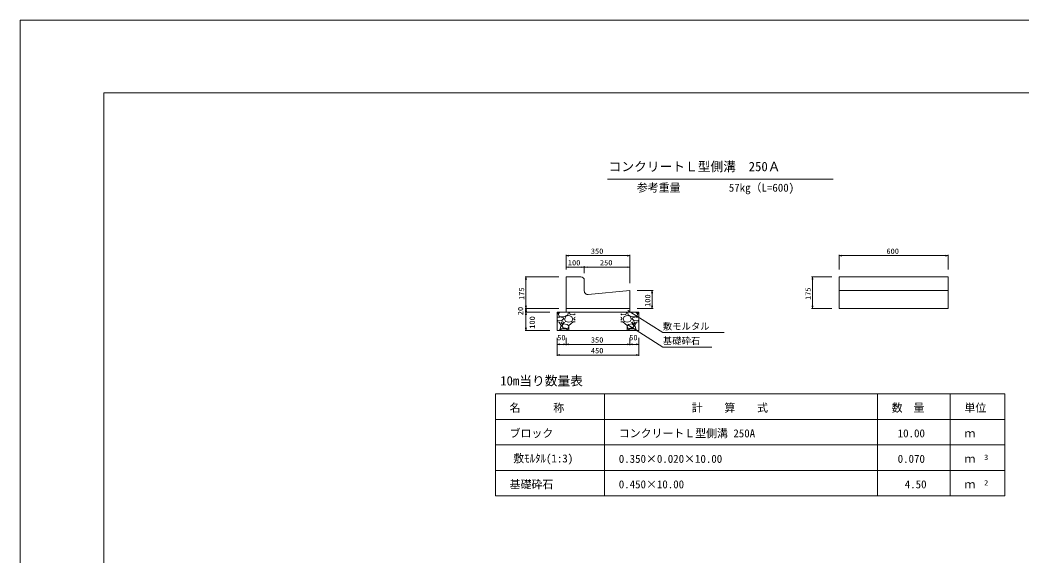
# Model space of a CAD drawing. Units: millimetres on the paper. Extents: x 0 to 841, y 0 to 594.
# Drawn here: x 0 to 275.4, y 446.9 to 594 of the extents above; entities that cross this region are included whole.
import ezdxf
from ezdxf.enums import TextEntityAlignment as Align

# ---------------------------------------------------------------- set-up
doc = ezdxf.new("R2010")
doc.units = ezdxf.units.MM
for name, color, linetype, lineweight in [('D-MTR-FRAM（材料表図枠）', 2, 'Continuous', 18), ('D-STR-DIM（寸法）', 7, 'Continuous', 18), ('D-STR-HTXT（旗揚げ）', 7, 'Continuous', 18), ('D-STR-STRn（構造物）', 7, 'Continuous', 18), ('D-STR（構造物外形線）', 1, 'Continuous', 18), ('D-TTL(外枠）', 2, 'Continuous', 18), ('DEFPOINTS_2', 8, 'Continuous', 18)]:
    doc.layers.add(name, color=color, linetype=linetype, lineweight=lineweight)
for name, color, linetype in [('D-MTR-TXT(文字列）', 7, 'Continuous'), ('D-MTR（材料表タイトル）', 7, 'Continuous'), ('D-STR-TXT（文字）', 7, 'Continuous'), ('D-TTL-TXT（文字）', 7, 'Continuous')]:
    doc.layers.add(name, color=color, linetype=linetype)
doc.styles.add('ＭＳ ゴシック', font='')
doc.styles.get('ＭＳ ゴシック').set_extended_font_data('MS Gothic')

msp = doc.modelspace()

# ---------------------------------------------------------------- linework, layer by layer
at = {"layer": 'D-MTR-FRAM（材料表図枠）'}
for p, q in [((130.627, 491.371), (270.627, 491.371)), ((130.627, 463.371), (130.627, 491.371)), ((160.627, 463.371), (160.627, 491.371)), ((235.627, 463.371), (235.627, 491.371)), ((255.627, 463.371), (255.627, 491.371)), ((270.627, 463.371), (270.627, 491.371)), ((130.627, 484.371), (270.627, 484.371)), ((130.627, 477.371), (270.627, 477.371)), ((130.627, 470.371), (270.627, 470.371)), ((130.627, 463.371), (270.627, 463.371))]:
    msp.add_line(p, q, dxfattribs=at)
at = {"layer": 'D-STR-DIM（寸法）'}
for p, q in [((150.077, 525.524), (150.077, 529.576)), ((150.077, 529.326), (150.827, 529.451)), ((150.077, 529.326), (150.177, 529.326)), ((150.827, 529.201), (150.077, 529.326)), ((167.477, 529.326), (150.177, 529.326)), ((166.827, 529.451), (167.577, 529.326)), ((167.577, 529.326), (166.827, 529.201)), ((167.577, 529.326), (167.477, 529.326)), ((167.577, 521.774), (167.577, 529.576)), ((225.077, 525.524), (225.077, 529.576)), ((225.077, 529.326), (225.827, 529.451)), ((225.077, 529.326), (225.177, 529.326)), ((225.827, 529.201), (225.077, 529.326)), ((254.977, 529.326), (225.177, 529.326)), ((254.327, 529.451), (255.077, 529.326)), ((255.077, 529.326), (254.327, 529.201)), ((255.077, 529.326), (254.977, 529.326)), ((255.077, 525.524), (255.077, 529.576)), ((150.077, 525.524), (150.077, 526.404)), ((150.077, 526.154), (150.827, 526.279)), ((150.077, 526.154), (150.177, 526.154)), ((150.827, 526.029), (150.077, 526.154)), ((150.177, 526.154), (154.977, 526.154)), ((154.327, 526.279), (155.077, 526.154)), ((155.077, 526.154), (154.327, 526.029)), ((155.077, 526.154), (154.977, 526.154)), ((155.077, 524.524), (155.077, 526.404)), ((155.077, 524.524), (155.077, 526.404)), ((155.077, 526.154), (155.827, 526.279)), ((155.077, 526.154), (155.177, 526.154)), ((155.827, 526.029), (155.077, 526.154)), ((167.477, 526.154), (155.177, 526.154)), ((166.827, 526.279), (167.577, 526.154)), ((167.577, 526.154), (166.827, 526.029)), ((167.577, 526.154), (167.477, 526.154)), ((167.577, 521.774), (167.577, 526.404)), ((148.077, 523.524), (138.788, 523.524)), ((138.913, 522.774), (139.038, 523.524)), ((139.038, 523.524), (139.038, 523.424)), ((139.038, 523.524), (139.163, 522.774)), ((139.038, 523.424), (139.038, 514.874)), ((223.077, 523.524), (217.533, 523.524)), ((217.658, 522.774), (217.783, 523.524)), ((217.783, 523.524), (217.783, 523.424)), ((217.783, 523.524), (217.908, 522.774)), ((217.783, 523.424), (217.783, 514.874)), ((169.577, 519.774), (173.962, 519.774)), ((173.587, 519.024), (173.712, 519.774)), ((173.712, 519.774), (173.712, 519.674)), ((173.712, 519.774), (173.837, 519.024)), ((173.712, 519.674), (173.712, 514.874)), ((139.038, 514.774), (138.913, 515.524)), ((139.163, 515.524), (139.038, 514.774)), ((173.712, 514.774), (173.587, 515.524)), ((173.837, 515.524), (173.712, 514.774)), ((217.783, 514.774), (217.658, 515.524)), ((217.908, 515.524), (217.783, 514.774)), ((148.077, 514.774), (138.788, 514.774)), ((148.077, 514.774), (138.788, 514.774)), ((145.577, 513.774), (138.788, 513.774)), ((145.577, 513.774), (138.788, 513.774)), ((138.913, 514.024), (139.038, 514.774)), ((139.038, 513.774), (138.913, 514.524)), ((138.913, 513.024), (139.038, 513.774)), ((139.038, 514.774), (139.038, 514.874)), ((139.038, 514.774), (139.038, 514.674)), ((139.038, 514.774), (139.163, 514.024)), ((139.038, 514.674), (139.038, 513.874)), ((139.163, 514.524), (139.038, 513.774)), ((139.038, 513.774), (139.038, 513.874)), ((139.038, 513.774), (139.038, 513.674)), ((139.038, 513.774), (139.163, 513.024)), ((139.038, 513.674), (139.038, 508.874)), ((169.577, 514.774), (173.962, 514.774)), ((173.712, 514.774), (173.712, 514.874)), ((223.077, 514.774), (217.533, 514.774)), ((217.783, 514.774), (217.783, 514.874)), ((139.038, 508.774), (138.913, 509.524)), ((139.163, 509.524), (139.038, 508.774)), ((145.577, 508.774), (138.788, 508.774)), ((139.038, 508.774), (139.038, 508.874)), ((147.577, 506.774), (147.577, 504.702)), ((147.577, 506.774), (147.577, 501.764)), ((150.077, 506.774), (150.077, 504.702)), ((150.077, 506.774), (150.077, 504.702)), ((167.577, 506.774), (167.577, 504.702)), ((167.577, 506.774), (167.577, 504.702)), ((170.077, 506.774), (170.077, 504.702)), ((170.077, 506.774), (170.077, 501.764)), ((147.577, 504.952), (148.327, 505.077)), ((147.577, 504.952), (147.677, 504.952)), ((148.327, 504.827), (147.577, 504.952)), ((149.977, 504.952), (147.677, 504.952)), ((149.327, 505.077), (150.077, 504.952)), ((150.077, 504.952), (149.327, 504.827)), ((150.077, 504.952), (149.977, 504.952)), ((150.077, 504.952), (150.827, 505.077)), ((150.077, 504.952), (150.177, 504.952)), ((150.827, 504.827), (150.077, 504.952)), ((167.477, 504.952), (150.177, 504.952)), ((166.827, 505.077), (167.577, 504.952)), ((167.577, 504.952), (166.827, 504.827)), ((167.577, 504.952), (167.477, 504.952)), ((167.577, 504.952), (168.327, 505.077)), ((167.577, 504.952), (167.677, 504.952)), ((168.327, 504.827), (167.577, 504.952)), ((167.677, 504.952), (169.977, 504.952)), ((169.327, 505.077), (170.077, 504.952)), ((170.077, 504.952), (169.327, 504.827)), ((170.077, 504.952), (169.977, 504.952)), ((147.577, 502.014), (148.327, 502.139)), ((147.577, 502.014), (147.677, 502.014)), ((148.327, 501.889), (147.577, 502.014)), ((169.977, 502.014), (147.677, 502.014)), ((169.327, 502.139), (170.077, 502.014)), ((170.077, 502.014), (169.327, 501.889)), ((170.077, 502.014), (169.977, 502.014))]:
    msp.add_line(p, q, dxfattribs=at)
at = {"layer": 'D-STR-HTXT（旗揚げ）'}
for p, q in [((161.414, 550.284), (223.499, 550.284)), ((167.022, 514.238), (176.667, 508.178)), ((167.022, 510.275), (176.667, 504.215)), ((193.523, 508.178), (176.667, 508.178)), ((190.141, 504.201), (176.667, 504.201))]:
    msp.add_line(p, q, dxfattribs=at)
at = {"layer": 'D-STR-STRn（構造物）'}
for p, q in [((150.077, 513.774), (147.577, 513.774)), ((147.577, 513.774), (147.577, 508.774)), ((147.577, 513.339), (148.14, 513.774)), ((148.34, 512.466), (147.577, 512.385)), ((147.886, 513.222), (148.383, 513.774)), ((148.246, 512.619), (147.896, 513.219)), ((149.483, 512.532), (148.233, 512.632)), ((149.334, 512.224), (148.334, 512.474)), ((149.387, 511.968), (149.337, 512.218)), ((150.538, 513.068), (149.488, 512.518)), ((149.685, 511.971), (149.985, 512.671)), ((149.987, 512.671), (150.787, 512.921)), ((150.077, 514.774), (150.077, 513.774)), ((167.577, 513.774), (150.077, 513.774)), ((150.738, 513.771), (150.538, 513.071)), ((150.784, 512.921), (151.584, 512.621)), ((150.908, 513.774), (151.178, 513.133)), ((151.183, 513.119), (152.233, 513.069)), ((151.587, 512.62), (151.887, 511.97)), ((152.235, 511.973), (152.385, 512.373)), ((152.236, 513.075), (152.577, 513.339)), ((152.577, 512.385), (152.39, 512.366)), ((165.418, 513.075), (165.077, 513.339)), ((165.077, 512.385), (165.264, 512.366)), ((165.42, 511.973), (165.27, 512.373)), ((166.472, 513.119), (165.422, 513.069)), ((166.068, 512.62), (165.768, 511.97)), ((166.87, 512.921), (166.07, 512.621)), ((166.747, 513.774), (166.477, 513.133)), ((167.668, 512.671), (166.868, 512.921)), ((166.917, 513.771), (167.117, 513.071)), ((167.116, 513.068), (168.166, 512.518)), ((167.577, 514.774), (167.577, 513.774)), ((167.577, 513.774), (170.077, 513.774)), ((167.97, 511.971), (167.67, 512.671)), ((168.172, 512.532), (169.422, 512.632)), ((168.268, 511.968), (168.318, 512.218)), ((168.32, 512.224), (169.32, 512.474)), ((169.769, 513.222), (169.272, 513.774)), ((169.314, 512.466), (170.077, 512.385)), ((169.409, 512.619), (169.759, 513.219)), ((170.077, 513.339), (169.514, 513.774)), ((170.077, 513.774), (170.077, 508.774)), ((147.784, 511.388), (147.577, 511.614)), ((148.187, 511.066), (147.577, 511.117)), ((148.933, 511.474), (147.783, 511.374)), ((148.747, 510.174), (148.197, 511.074)), ((148.337, 508.92), (148.737, 510.17)), ((148.684, 511.021), (148.884, 510.522)), ((149.035, 511.17), (148.685, 511.02)), ((148.884, 510.523), (149.634, 510.973)), ((148.884, 510.073), (149.284, 509.473)), ((149.386, 510.571), (148.886, 510.071)), ((149.386, 511.972), (148.936, 511.472)), ((149.638, 510.972), (149.038, 511.172)), ((149.288, 509.469), (150.538, 509.319)), ((150.392, 510.424), (149.392, 510.574)), ((149.632, 511.973), (149.932, 511.273)), ((149.932, 511.268), (150.782, 511.018)), ((150.797, 510.061), (150.397, 510.411)), ((150.537, 509.322), (150.787, 509.772)), ((150.834, 510.124), (150.784, 509.074)), ((150.786, 509.772), (150.786, 510.072)), ((150.789, 511.018), (151.639, 511.268)), ((151.987, 511.171), (150.837, 510.121)), ((151.634, 511.274), (151.884, 511.974)), ((152.577, 511.117), (151.987, 511.166)), ((152.577, 511.614), (152.234, 511.988)), ((165.077, 511.614), (165.42, 511.988)), ((165.077, 511.117), (165.667, 511.166)), ((165.667, 511.171), (166.817, 510.121)), ((166.02, 511.274), (165.77, 511.974)), ((166.866, 511.018), (166.016, 511.268)), ((166.821, 510.124), (166.871, 509.074)), ((166.858, 510.061), (167.258, 510.411)), ((167.117, 509.322), (166.867, 509.772)), ((166.869, 509.772), (166.869, 510.072)), ((167.723, 511.268), (166.873, 511.018)), ((168.367, 509.469), (167.117, 509.319)), ((167.263, 510.424), (168.263, 510.574)), ((168.023, 511.973), (167.723, 511.273)), ((168.017, 510.972), (168.617, 511.172)), ((168.77, 510.523), (168.02, 510.973)), ((168.269, 511.972), (168.719, 511.472)), ((168.269, 510.571), (168.769, 510.071)), ((168.77, 510.073), (168.37, 509.473)), ((168.619, 511.17), (168.969, 511.02)), ((168.722, 511.474), (169.872, 511.374)), ((168.97, 511.021), (168.77, 510.522)), ((168.908, 510.174), (169.458, 511.074)), ((169.318, 508.92), (168.918, 510.17)), ((169.467, 511.066), (170.077, 511.117)), ((169.87, 511.388), (170.077, 511.614)), ((147.577, 508.774), (170.077, 508.774)), ((148.14, 508.774), (148.336, 508.925)), ((148.383, 508.774), (148.786, 509.222)), ((148.786, 509.222), (150.086, 509.222)), ((150.084, 509.233), (150.734, 508.783)), ((150.778, 509.083), (150.908, 508.774)), ((166.877, 509.083), (166.747, 508.774)), ((167.57, 509.233), (166.92, 508.783)), ((168.869, 509.222), (167.569, 509.222)), ((169.272, 508.774), (168.869, 509.222)), ((169.514, 508.774), (169.318, 508.925))]:
    msp.add_line(p, q, dxfattribs=at)
at = {"layer": 'D-STR（構造物外形線）'}
for p, q in [((150.077, 523.524), (150.077, 514.774)), ((150.077, 523.524), (154.077, 523.524)), ((225.077, 523.524), (225.077, 514.774)), ((225.077, 523.524), (255.077, 523.524)), ((255.077, 523.524), (255.077, 514.774)), ((155.077, 519.629), (155.077, 522.524)), ((156.177, 518.634), (167.577, 519.774)), ((167.577, 519.774), (167.577, 514.774)), ((225.077, 519.774), (255.077, 519.774)), ((167.577, 514.774), (150.077, 514.774)), ((225.077, 514.774), (255.077, 514.774))]:
    msp.add_line(p, q, dxfattribs=at)
for centre, start, end in [((154.077, 522.524), 0, 90), ((156.077, 519.629), 179.99976, 275.71098)]:
    msp.add_arc(centre, 1, start, end, dxfattribs=at)
at = {"layer": 'D-TTL(外枠）'}
for p, q in [((23, 574), (818, 574)), ((23, 20), (23, 574))]:
    msp.add_line(p, q, dxfattribs=at)
at = {"layer": 'DEFPOINTS_2'}
for p, q in [((0, 594), (841, 594)), ((0, 0), (0, 594))]:
    msp.add_line(p, q, dxfattribs=at)

# ---------------------------------------------------------------- texts
at = {"layer": 'D-MTR-TXT(文字列）', "style": 'ＭＳ ゴシック'}
for s, height, p in [('参考重量', 2.199, (169.514, 546.218)), ('57kg（L=600)', 2.199, (194.786, 546.218)), ('名\u3000\u3000\u3000称', 2.199, (134.55, 485.774)), ('計\u3000\u3000算\u3000\u3000式', 2.199, (184.558, 485.774)), ('数\u3000量', 2.199, (239.55, 485.774)), ('単位', 2.199, (259.55, 485.774)), ('ブロック', 2.199, (134.55, 478.774)), ('コンクリートＬ型側溝 250A', 2.199, (164.55, 478.774)), ('10.00', 2.199, (241.201, 478.774)), ('ｍ', 2.199, (259.55, 478.774)), ('敷ﾓﾙﾀﾙ(1:3)', 2.199, (135.55, 471.875)), ('0.350×0.020×10.00', 2.199, (164.55, 471.774)), ('0.070', 2.199, (241.201, 471.774)), ('ｍ', 2.199, (259.55, 471.774)), ('3', 1.466, (264.952, 472.779)), ('基礎砕石', 2.199, (134.55, 464.774)), ('0.450×10.00', 2.199, (164.55, 464.774)), ('4.50', 2.199, (243.15, 464.774)), ('ｍ', 2.199, (259.55, 464.774)), ('2', 1.466, (264.952, 465.779))]:
    msp.add_text(s, height=height, dxfattribs=at).set_placement(p, align=Align.BOTTOM_LEFT)
at = {"layer": 'D-MTR（材料表タイトル）', "style": 'ＭＳ ゴシック'}
msp.add_text('10m当り数量表', height=2.566, dxfattribs=at).set_placement((131.969, 492.896), align=Align.BOTTOM_LEFT)
at = {"layer": 'D-STR-DIM（寸法）', "style": 'ＭＳ ゴシック'}
for s, p in [('350', (156.873, 529.376)), ('600', (238.108, 529.376)), ('100', (150.552, 526.204)), ('250', (159.368, 526.204)), ('50', (147.625, 505.648)), ('350', (156.873, 505.002)), ('50', (167.421, 505.648)), ('450', (156.888, 502.064))]:
    msp.add_text(s, height=1.466, dxfattribs=at).set_placement(p, align=Align.BOTTOM_LEFT)
for s, p in [('175', (138.988, 517.149)), ('100', (173.662, 515.248)), ('175', (217.733, 517.149)), ('20', (138.713, 512.964)), ('100', (141.941, 509.248))]:
    msp.add_text(s, height=1.466, rotation=90, dxfattribs=at).set_placement(p, align=Align.BOTTOM_LEFT)
at = {"layer": 'D-STR-TXT（文字）', "style": 'ＭＳ ゴシック'}
for s, p in [('敷モルタル', (176.667, 508.431)), ('基礎砕石', (176.667, 504.454))]:
    msp.add_text(s, height=1.833, dxfattribs=at).set_placement(p, align=Align.BOTTOM_LEFT)
at = {"layer": 'D-TTL-TXT（文字）', "style": 'ＭＳ ゴシック'}
msp.add_text('コンクリートＬ型側溝\u3000250Ａ', height=2.566, dxfattribs=at).set_placement((161.756, 551.733), align=Align.BOTTOM_LEFT)

doc.saveas('drawing.dxf')
